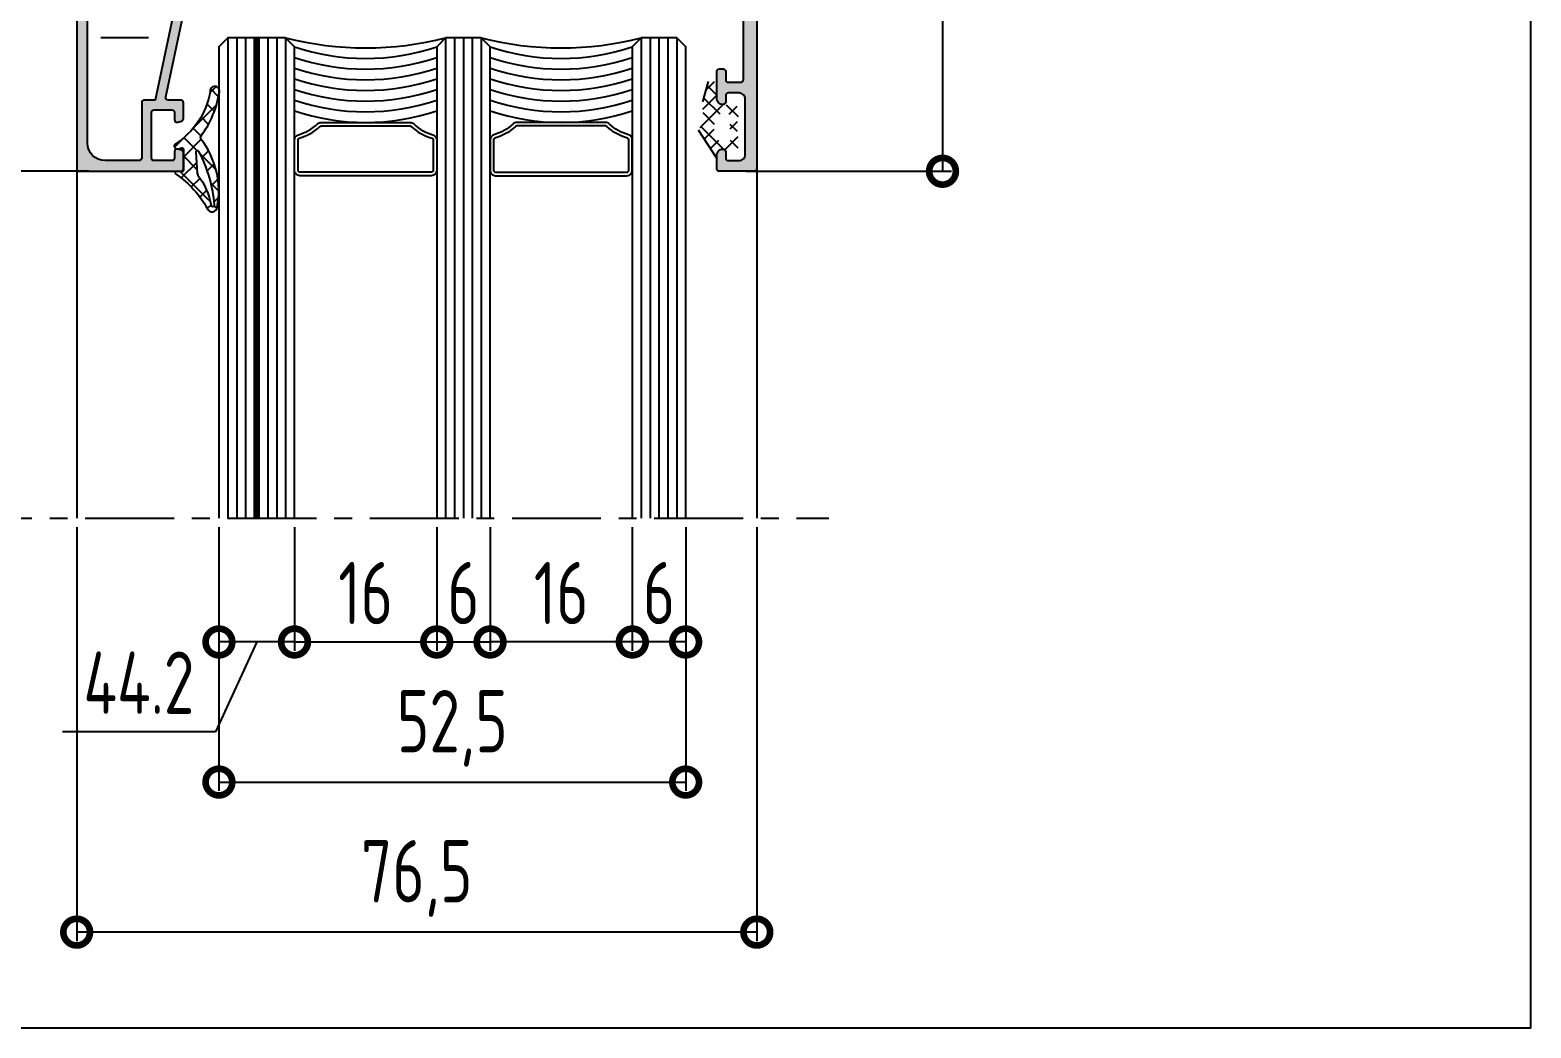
# Model space of a CAD drawing. Extents: x -207922 to -189609, y 24831 to 30124.
# Drawn here: x -207319.8 to -207151, y 29256.7 to 29368.8 of the extents above; entities that cross this region are included whole.
import ezdxf

# ---------------------------------------------------------------- set-up
doc = ezdxf.new("R2010")
doc.units = 0
doc.header["$LTSCALE"] = 8
doc.linetypes.add('CENTER', pattern=[2, 1.25, -0.25, 0.25, -0.25])
doc.linetypes.add('FOLIE', pattern=[1.6, 0.8, -0.8])
doc.layers.get('0').update_dxf_attribs({"linetype": 'CONTINUOUS'})
doc.layers.get('DEFPOINTS').update_dxf_attribs({"linetype": 'CONTINUOUS'})
for name, color, linetype in [('ASSI', 1, 'CENTER'), ('CONST35', 7, 'CONTINUOUS'), ('FILL', 253, 'CONTINUOUS'), ('FINE', 7, 'CONTINUOUS'), ('GOMMA', 3, 'CONTINUOUS'), ('GROSSA', 4, 'CONTINUOUS'), ('MARCHIO', 7, 'CONTINUOUS'), ('QUOTE', 254, 'CONTINUOUS'), ('TRATTEGGI', 140, 'CONTINUOUS'), ('VETRO', 6, 'CONTINUOUS')]:
    doc.layers.add(name, color=color, linetype=linetype)
doc.styles.add('GEN1', font='geniso.shx', dxfattribs={"width": 0.8})
doc.dimstyles.new('LE2', dxfattribs={"dimscale": 2, "dimtxt": 3.5, "dimasz": 3, "dimexe": 0.5, "dimexo": 0.5, "dimgap": 1, "dimtad": 1, "dimdec": 1, "dimrnd": 0.05, "dimzin": 12, "dimtxsty": 'GEN1', "dimblk": 'DOTSMALL', "dimcen": -3, "dimclrd": 1, "dimclre": 1, "dimclrt": 2, "dimadec": 1, "dimazin": 0, "dimtfac": 1, "dimtdec": 1, "dimtmove": 0, "dimatfit": 3, "dimldrblk": 'DOTSMALL', "dimfxl": 1, "dimtvp": 4, "dimtolj": 1, "dimtzin": 12, "dimarcsym": 0})

# ---------------------------------------------------------------- blocks, each defined once
blk = doc.blocks.new('_DotSmall')
at = {"color": 0, "const_width": 0.5}
blk.add_lwpolyline([(-0.0625, 0, 1), (0.0625, 0, 1)], format="xyb", close=True, dxfattribs=at)
blk = doc.blocks.new('*D79')
at = {"color": 1, "lineweight": -2, "ltscale": 0.2, "transparency": 16777216}
for p, q in [((-207298.55, 29312.97), (-207298.55, 29283.3)), ((-207246.05, 29312.97), (-207246.05, 29283.3)), ((-207298.55, 29284.3), (-207246.05, 29284.3))]:
    blk.add_line(p, q, dxfattribs=at)
at = {"layer": 'DEFPOINTS', "color": 0, "ltscale": 0.2, "transparency": 16777216}
for p in [(-207298.55, 29313.97), (-207246.05, 29313.97), (-207246.05, 29284.3)]:
    blk.add_point(p, dxfattribs=at)
at = {"color": 1, "lineweight": -2, "ltscale": 0.2, "transparency": 16777216, "xscale": 6, "yscale": 6, "zscale": 6, "rotation": 180}
blk.add_blockref('_DotSmall', (-207298.55, 29284.3), dxfattribs=at)
at = {"color": 1, "lineweight": -2, "ltscale": 0.2, "transparency": 16777216, "xscale": 6, "yscale": 6, "zscale": 6}
blk.add_blockref('_DotSmall', (-207246.05, 29284.3), dxfattribs=at)
at = {"color": 2, "ltscale": 0.2, "transparency": 16777216, "insert": (-207272.3, 29290.33), "char_height": 7, "attachment_point": 5, "style": 'GEN1'}
blk.add_mtext('\\A1;52,5', dxfattribs=at)
blk = doc.blocks.new('*D80')
at = {"color": 1, "lineweight": -2, "ltscale": 0.2, "transparency": 16777216}
for p, q in [((-207290.05, 29312.97), (-207290.05, 29299.05)), ((-207274.05, 29312.97), (-207274.05, 29299.05)), ((-207290.05, 29300.05), (-207274.05, 29300.05))]:
    blk.add_line(p, q, dxfattribs=at)
at = {"layer": 'DEFPOINTS', "color": 0, "ltscale": 0.2, "transparency": 16777216}
for p in [(-207290.05, 29313.97), (-207274.05, 29313.97), (-207274.05, 29300.05)]:
    blk.add_point(p, dxfattribs=at)
at = {"color": 1, "lineweight": -2, "ltscale": 0.2, "transparency": 16777216, "xscale": 6, "yscale": 6, "zscale": 6, "rotation": 180}
blk.add_blockref('_DotSmall', (-207290.05, 29300.05), dxfattribs=at)
at = {"color": 1, "lineweight": -2, "ltscale": 0.2, "transparency": 16777216, "xscale": 6, "yscale": 6, "zscale": 6}
blk.add_blockref('_DotSmall', (-207274.05, 29300.05), dxfattribs=at)
at = {"color": 2, "ltscale": 0.2, "transparency": 16777216, "insert": (-207282.05, 29305.55), "char_height": 7, "attachment_point": 5, "style": 'GEN1'}
blk.add_mtext('\\A1;16', dxfattribs=at)
blk = doc.blocks.new('*D81')
at = {"color": 1, "lineweight": -2, "ltscale": 0.2, "transparency": 16777216}
for p, q in [((-207274.05, 29312.97), (-207274.05, 29299.05)), ((-207268.05, 29312.97), (-207268.05, 29299.05)), ((-207274.05, 29300.05), (-207268.05, 29300.05))]:
    blk.add_line(p, q, dxfattribs=at)
at = {"layer": 'DEFPOINTS', "color": 0, "ltscale": 0.2, "transparency": 16777216}
for p in [(-207274.05, 29313.97), (-207268.05, 29313.97), (-207268.05, 29300.05)]:
    blk.add_point(p, dxfattribs=at)
at = {"color": 1, "lineweight": -2, "ltscale": 0.2, "transparency": 16777216, "xscale": 6, "yscale": 6, "zscale": 6, "rotation": 180}
blk.add_blockref('_DotSmall', (-207274.05, 29300.05), dxfattribs=at)
at = {"color": 1, "lineweight": -2, "ltscale": 0.2, "transparency": 16777216, "xscale": 6, "yscale": 6, "zscale": 6}
blk.add_blockref('_DotSmall', (-207268.05, 29300.05), dxfattribs=at)
at = {"color": 2, "ltscale": 0.2, "transparency": 16777216, "insert": (-207271.05, 29305.55), "char_height": 7, "attachment_point": 5, "style": 'GEN1'}
blk.add_mtext('\\A1;6', dxfattribs=at)
blk = doc.blocks.new('*D82')
at = {"color": 1, "lineweight": -2, "ltscale": 0.2, "transparency": 16777216}
for p, q in [((-207268.05, 29312.97), (-207268.05, 29299.05)), ((-207252.05, 29312.97), (-207252.05, 29299.05)), ((-207252.05, 29300.05), (-207268.05, 29300.05))]:
    blk.add_line(p, q, dxfattribs=at)
at = {"layer": 'DEFPOINTS', "color": 0, "ltscale": 0.2, "transparency": 16777216}
for p in [(-207268.05, 29313.97), (-207252.05, 29313.97), (-207268.05, 29300.05)]:
    blk.add_point(p, dxfattribs=at)
at = {"color": 1, "lineweight": -2, "ltscale": 0.2, "transparency": 16777216, "xscale": 6, "yscale": 6, "zscale": 6, "rotation": 180}
blk.add_blockref('_DotSmall', (-207268.05, 29300.05), dxfattribs=at)
at = {"color": 1, "lineweight": -2, "ltscale": 0.2, "transparency": 16777216, "xscale": 6, "yscale": 6, "zscale": 6}
blk.add_blockref('_DotSmall', (-207252.05, 29300.05), dxfattribs=at)
at = {"color": 2, "ltscale": 0.2, "transparency": 16777216, "insert": (-207260.05, 29305.55), "char_height": 7, "attachment_point": 5, "style": 'GEN1'}
blk.add_mtext('\\A1;16', dxfattribs=at)
blk = doc.blocks.new('*D83')
at = {"color": 1, "lineweight": -2, "ltscale": 0.2, "transparency": 16777216}
for p, q in [((-207252.05, 29312.97), (-207252.05, 29299.05)), ((-207246.05, 29312.97), (-207246.05, 29299.05)), ((-207246.05, 29300.05), (-207252.05, 29300.05))]:
    blk.add_line(p, q, dxfattribs=at)
at = {"layer": 'DEFPOINTS', "color": 0, "ltscale": 0.2, "transparency": 16777216}
for p in [(-207252.05, 29313.97), (-207246.05, 29313.97), (-207252.05, 29300.05)]:
    blk.add_point(p, dxfattribs=at)
at = {"color": 1, "lineweight": -2, "ltscale": 0.2, "transparency": 16777216, "xscale": 6, "yscale": 6, "zscale": 6, "rotation": 180}
blk.add_blockref('_DotSmall', (-207252.05, 29300.05), dxfattribs=at)
at = {"color": 1, "lineweight": -2, "ltscale": 0.2, "transparency": 16777216, "xscale": 6, "yscale": 6, "zscale": 6}
blk.add_blockref('_DotSmall', (-207246.05, 29300.05), dxfattribs=at)
at = {"color": 2, "ltscale": 0.2, "transparency": 16777216, "insert": (-207249.05, 29305.55), "char_height": 7, "attachment_point": 5, "style": 'GEN1'}
blk.add_mtext('\\A1;6', dxfattribs=at)
blk = doc.blocks.new('*D84')
at = {"color": 1, "lineweight": -2, "ltscale": 0.2, "transparency": 16777216}
for p, q in [((-207290.05, 29312.97), (-207290.05, 29299.05)), ((-207294.3, 29300.05), (-207298.94, 29289.96)), ((-207290.05, 29300.05), (-207298.55, 29300.05)), ((-207298.94, 29289.96), (-207316.16, 29289.96))]:
    blk.add_line(p, q, dxfattribs=at)
at = {"layer": 'DEFPOINTS', "color": 0, "ltscale": 0.2, "transparency": 16777216}
for p in [(-207290.05, 29313.97), (-207298.55, 29300.05), (-207298.55, 29300.05)]:
    blk.add_point(p, dxfattribs=at)
at = {"color": 1, "lineweight": -2, "ltscale": 0.2, "transparency": 16777216, "xscale": 6, "yscale": 6, "zscale": 6, "rotation": 180}
blk.add_blockref('_DotSmall', (-207298.55, 29300.05), dxfattribs=at)
at = {"color": 1, "lineweight": -2, "ltscale": 0.2, "transparency": 16777216, "xscale": 6, "yscale": 6, "zscale": 6}
blk.add_blockref('_DotSmall', (-207290.05, 29300.05), dxfattribs=at)
at = {"color": 2, "ltscale": 0.2, "transparency": 16777216, "insert": (-207307.55, 29295.47), "char_height": 7, "attachment_point": 5, "style": 'GEN1'}
blk.add_mtext('\\A1;44.2', dxfattribs=at)
blk = doc.blocks.new('*D85')
at = {"color": 1, "lineweight": -2, "ltscale": 0.2, "transparency": 16777216}
for p, q in [((-207314.55, 29312.97), (-207314.55, 29266.43)), ((-207238.05, 29312.97), (-207238.05, 29266.43)), ((-207238.05, 29267.43), (-207314.55, 29267.43))]:
    blk.add_line(p, q, dxfattribs=at)
at = {"layer": 'DEFPOINTS', "color": 0, "ltscale": 0.2, "transparency": 16777216}
for p in [(-207314.55, 29313.97), (-207238.05, 29313.97), (-207314.55, 29267.43)]:
    blk.add_point(p, dxfattribs=at)
at = {"color": 1, "lineweight": -2, "ltscale": 0.2, "transparency": 16777216, "xscale": 6, "yscale": 6, "zscale": 6, "rotation": 180}
blk.add_blockref('_DotSmall', (-207314.55, 29267.43), dxfattribs=at)
at = {"color": 1, "lineweight": -2, "ltscale": 0.2, "transparency": 16777216, "xscale": 6, "yscale": 6, "zscale": 6}
blk.add_blockref('_DotSmall', (-207238.05, 29267.43), dxfattribs=at)
at = {"color": 2, "ltscale": 0.2, "transparency": 16777216, "insert": (-207276.3, 29273.46), "char_height": 7, "attachment_point": 5, "style": 'GEN1'}
blk.add_mtext('\\A1;76,5', dxfattribs=at)
blk = doc.blocks.new('*D77')
at = {"color": 1, "lineweight": -2, "ltscale": 0.2, "transparency": 16777216}
for p, q in [((-207237.55, 29448.97), (-207216.16, 29448.97)), ((-207217.16, 29448.97), (-207217.16, 29352.97)), ((-207239.3, 29352.97), (-207216.16, 29352.97))]:
    blk.add_line(p, q, dxfattribs=at)
at = {"layer": 'DEFPOINTS', "color": 0, "ltscale": 0.2, "transparency": 16777216}
for p in [(-207238.55, 29448.97), (-207240.3, 29352.97), (-207217.16, 29352.97)]:
    blk.add_point(p, dxfattribs=at)
at = {"color": 1, "lineweight": -2, "ltscale": 0.2, "transparency": 16777216, "xscale": 6, "yscale": 6, "zscale": 6}
for p, rotation in [((-207217.16, 29448.97), 90), ((-207217.16, 29352.97), 270)]:
    blk.add_blockref('_DotSmall', p, dxfattribs=dict(at, rotation=rotation))
at = {"color": 2, "ltscale": 0.2, "transparency": 16777216, "insert": (-207222.66, 29400.97), "char_height": 7, "attachment_point": 5, "rotation": 90, "style": 'GEN1'}
blk.add_mtext('\\A1;96', dxfattribs=at)
blk = doc.blocks.new('*D113')
at = {"color": 1, "lineweight": -2, "ltscale": 0.2, "transparency": 16777216}
for p, q in [((-207313.2, 29423.97), (-207372.38, 29423.97)), ((-207371.38, 29423.97), (-207371.38, 29352.97)), ((-207313.2, 29352.97), (-207372.38, 29352.97))]:
    blk.add_line(p, q, dxfattribs=at)
at = {"layer": 'DEFPOINTS', "color": 0, "ltscale": 0.2, "transparency": 16777216}
for p in [(-207312.2, 29423.97), (-207371.38, 29352.97), (-207312.2, 29352.97)]:
    blk.add_point(p, dxfattribs=at)
at = {"color": 1, "lineweight": -2, "ltscale": 0.2, "transparency": 16777216, "xscale": 6, "yscale": 6, "zscale": 6}
for p, rotation in [((-207371.38, 29423.97), 90), ((-207371.38, 29352.97), 270)]:
    blk.add_blockref('_DotSmall', p, dxfattribs=dict(at, rotation=rotation))
at = {"color": 2, "ltscale": 0.2, "transparency": 16777216, "insert": (-207376.88, 29388.47), "char_height": 7, "attachment_point": 5, "rotation": 90, "style": 'GEN1'}
blk.add_mtext('\\A1;71', dxfattribs=at)

msp = doc.modelspace()

# ---------------------------------------------------------------- hatches: boundary and pattern name
at = {"layer": 'FILL'}
h = msp.add_hatch(color=253, dxfattribs=at)
edge = h.paths.add_edge_path()
edge.add_line((-207288.85, 29374.97), (-207293.25, 29374.97))
edge.add_arc((-207293.25, 29375.77), 0.8, 540, 630, ccw=False)
edge.add_line((-207294.05, 29375.77), (-207294.05, 29376.17))
edge.add_arc((-207293.75, 29376.17), 0.3, 450, 540, ccw=False)
edge.add_line((-207293.75, 29376.47), (-207290.65, 29376.47))
edge.add_arc((-207290.65, 29376.77), 0.3, 630, 720)
edge.add_line((-207290.35, 29376.77), (-207290.35, 29379.67))
edge.add_arc((-207290.65, 29379.67), 0.3, 360, 450)
edge.add_line((-207290.65, 29379.97), (-207293.75, 29379.97))
edge.add_arc((-207293.75, 29380.27), 0.3, 180, 270, ccw=False)
edge.add_line((-207294.05, 29380.27), (-207294.05, 29381.27))
edge.add_arc((-207294.35, 29381.27), 0.3, 360, 450)
edge.add_line((-207294.35, 29381.57), (-207312.25, 29381.57))
edge.add_arc((-207312.25, 29381.07), 0.5, 450, 540)
edge.add_line((-207312.75, 29381.07), (-207312.75, 29376.77))
edge.add_arc((-207312.45, 29376.77), 0.3, 540, 630)
edge.add_line((-207312.45, 29376.47), (-207310.85, 29376.47))
edge.add_arc((-207310.85, 29376.17), 0.3, 360, 450, ccw=False)
edge.add_line((-207310.55, 29376.17), (-207310.55, 29375.77))
edge.add_arc((-207311.35, 29375.77), 0.8, 270, 360, ccw=False)
edge.add_line((-207311.35, 29374.97), (-207314.25, 29374.97))
edge.add_arc((-207314.25, 29375.27), 0.3, 540, 630, ccw=False)
edge.add_line((-207314.55, 29375.27), (-207314.55, 29423.47))
edge.add_arc((-207314.05, 29423.47), 0.5, 450, 540, ccw=False)
edge.add_line((-207314.05, 29423.97), (-207306.1, 29423.97))
edge.add_arc((-207306.1, 29424.27), 0.3, 270, 360)
edge.add_line((-207305.8, 29424.27), (-207305.8, 29434.67))
edge.add_arc((-207305.5, 29434.67), 0.3, 450, 540, ccw=False)
edge.add_line((-207305.5, 29434.97), (-207304.5, 29434.97))
edge.add_arc((-207304.5, 29434.67), 0.3, 360, 450, ccw=False)
edge.add_line((-207304.2, 29434.67), (-207304.2, 29430.77))
edge.add_arc((-207303.9, 29430.77), 0.3, 540, 630)
edge.add_line((-207303.9, 29430.47), (-207283.76, 29430.47))
edge.add_arc((-207283.76, 29430.17), 0.3, 433, 450, ccw=False)
edge.add_line((-207283.67, 29430.46), (-207282.63, 29430.14))
edge.add_arc((-207282.54, 29430.43), 0.3, 613, 690.7691)
edge.add_arc((-207282.1, 29430.18), 0.2, 450, 510.7691, ccw=False)
edge.add_line((-207282.1, 29430.38), (-207280.55, 29430.38))
edge.add_arc((-207280.55, 29430.08), 0.3, 343, 450, ccw=False)
edge.add_line((-207280.27, 29429.99), (-207280.85, 29428.08))
edge.add_arc((-207281.62, 29428.31), 0.8, 298, 343, ccw=False)
edge.add_line((-207281.24, 29427.61), (-207281.52, 29427.46))
edge.add_arc((-207281.62, 29427.64), 0.2, 178, 298, ccw=False)
edge.add_line((-207281.82, 29427.64), (-207281.81, 29427.93))
edge.add_line((-207281.81, 29427.93), (-207283.68, 29429.1))
edge.add_line((-207283.68, 29429.1), (-207283.97, 29429.19))
edge.add_arc((-207283.95, 29428.89), 0.3, 452.4712, 610.5288)
edge.add_line((-207284.05, 29428.61), (-207284.05, 29424.67))
edge.add_line((-207284.05, 29424.67), (-207284.05, 29424.57))
edge.add_arc((-207283.75, 29424.57), 0.3, 540, 630)
edge.add_line((-207283.75, 29424.27), (-207283.45, 29424.27))
edge.add_line((-207283.45, 29424.27), (-207281.85, 29425.2))
edge.add_arc((-207281.75, 29425.02), 0.2, 400, 480, ccw=False)
edge.add_line((-207281.6, 29425.15), (-207280.11, 29423.38))
edge.add_arc((-207279.88, 29423.57), 0.3, 580, 630)
edge.add_line((-207279.88, 29423.27), (-207277.35, 29423.27))
edge.add_arc((-207277.35, 29422.97), 0.3, 360, 450, ccw=False)
edge.add_line((-207277.05, 29422.97), (-207277.05, 29421.57))
edge.add_arc((-207277.35, 29421.57), 0.3, 270, 360, ccw=False)
edge.add_line((-207277.35, 29421.27), (-207279.25, 29421.27))
edge.add_arc((-207279.25, 29420.97), 0.3, 450, 540)
edge.add_line((-207279.55, 29420.97), (-207279.55, 29383.1))
edge.add_arc((-207280.55, 29383.1), 1, 320, 360, ccw=False)
edge.add_line((-207279.79, 29382.45), (-207281.6, 29380.29))
edge.add_arc((-207281.75, 29380.42), 0.2, 240, 320, ccw=False)
edge.add_line((-207281.85, 29380.25), (-207283.45, 29381.17))
edge.add_line((-207283.45, 29381.17), (-207283.75, 29381.17))
edge.add_arc((-207283.75, 29380.87), 0.3, 450, 540)
edge.add_line((-207284.05, 29380.87), (-207284.05, 29376.84))
edge.add_arc((-207283.95, 29376.55), 0.3, 469.4712, 627.5288)
edge.add_line((-207283.97, 29376.25), (-207283.68, 29376.34))
edge.add_line((-207283.68, 29376.34), (-207281.81, 29377.51))
edge.add_line((-207281.81, 29377.51), (-207281.82, 29377.8))
edge.add_arc((-207281.62, 29377.81), 0.2, 422, 542, ccw=False)
edge.add_line((-207281.52, 29377.98), (-207281.24, 29377.83))
edge.add_arc((-207281.62, 29377.13), 0.8, 377, 422, ccw=False)
edge.add_line((-207280.85, 29377.36), (-207280.27, 29375.45))
edge.add_arc((-207280.55, 29375.36), 0.3, 270, 377, ccw=False)
edge.add_line((-207280.55, 29375.06), (-207282.1, 29375.06))
edge.add_arc((-207282.1, 29375.26), 0.2, 209.2309, 270, ccw=False)
edge.add_arc((-207282.54, 29375.02), 0.3, 389.2309, 467)
edge.add_line((-207282.63, 29375.3), (-207283.67, 29374.98))
edge.add_arc((-207283.76, 29375.27), 0.3, 270, 287, ccw=False)
edge.add_line((-207283.76, 29374.97), (-207285.56, 29374.97))
edge.add_arc((-207285.56, 29375.27), 0.3, 540, 630, ccw=False)
edge.add_line((-207285.86, 29375.27), (-207285.86, 29376.17))
edge.add_arc((-207286.16, 29376.17), 0.3, 360, 450)
edge.add_line((-207286.16, 29376.47), (-207288.25, 29376.47))
edge.add_arc((-207288.25, 29376.17), 0.3, 450, 540)
edge.add_line((-207288.55, 29376.17), (-207288.55, 29375.27))
edge.add_arc((-207288.85, 29375.27), 0.3, 270, 360, ccw=False)
edge = h.paths.add_edge_path(flags=16)
edge.add_line((-207292.25, 29383.37), (-207291.82, 29381.77))
edge.add_line((-207291.82, 29381.77), (-207289.05, 29381.77))
edge.add_arc((-207289.05, 29381.27), 0.5, 360, 450, ccw=False)
edge.add_line((-207288.55, 29381.27), (-207288.55, 29378.97))
edge.add_arc((-207288.25, 29378.97), 0.3, 540, 630)
edge.add_line((-207288.25, 29378.67), (-207286.16, 29378.67))
edge.add_arc((-207286.16, 29378.97), 0.3, 630, 720)
edge.add_line((-207285.86, 29378.97), (-207285.86, 29382.67))
edge.add_arc((-207285.16, 29382.67), 0.7, 450, 540, ccw=False)
edge.add_line((-207285.16, 29383.37), (-207281.65, 29383.37))
edge.add_arc((-207281.65, 29383.67), 0.3, 630, 720)
edge.add_line((-207281.35, 29383.67), (-207281.35, 29413.87))
edge.add_arc((-207281.65, 29413.87), 0.3, 360, 450)
edge.add_line((-207281.65, 29414.17), (-207283.55, 29414.17))
edge.add_arc((-207283.55, 29414.47), 0.3, 180, 270, ccw=False)
edge.add_line((-207283.85, 29414.47), (-207283.85, 29415.14))
edge.add_arc((-207283.55, 29415.14), 0.3, 465, 540, ccw=False)
edge.add_line((-207283.63, 29415.43), (-207281.57, 29415.98))
edge.add_arc((-207281.65, 29416.27), 0.3, 285, 360)
edge.add_line((-207281.35, 29416.27), (-207281.35, 29421.77))
edge.add_arc((-207281.65, 29421.77), 0.3, 360, 450)
edge.add_line((-207281.65, 29422.07), (-207285.16, 29422.07))
edge.add_arc((-207285.16, 29422.77), 0.7, 540, 630, ccw=False)
edge.add_line((-207285.86, 29422.77), (-207285.86, 29428.37))
edge.add_arc((-207286.16, 29428.37), 0.3, 360, 450)
edge.add_line((-207286.16, 29428.67), (-207303.7, 29428.67))
edge.add_arc((-207303.7, 29428.37), 0.3, 450, 540)
edge.add_line((-207304, 29428.37), (-207304, 29422.47))
edge.add_arc((-207304.3, 29422.47), 0.3, 270, 360, ccw=False)
edge.add_line((-207304.3, 29422.17), (-207312.45, 29422.17))
edge.add_arc((-207312.45, 29421.87), 0.3, 450, 540)
edge.add_line((-207312.75, 29421.87), (-207312.75, 29416.27))
edge.add_arc((-207312.45, 29416.27), 0.3, 540, 615)
edge.add_line((-207312.53, 29415.98), (-207310.47, 29415.43))
edge.add_arc((-207310.55, 29415.14), 0.3, 360, 435, ccw=False)
edge.add_line((-207310.25, 29415.14), (-207310.25, 29414.47))
edge.add_arc((-207310.55, 29414.47), 0.3, 270, 360, ccw=False)
edge.add_line((-207310.55, 29414.17), (-207312.45, 29414.17))
edge.add_arc((-207312.45, 29413.87), 0.3, 450, 540)
edge.add_line((-207312.75, 29413.87), (-207312.75, 29383.67))
edge.add_arc((-207312.45, 29383.67), 0.3, 540, 630)
edge.add_line((-207312.45, 29383.37), (-207292.25, 29383.37))
edge = h.paths.add_edge_path()
edge.add_line((-207252.58, 29427.46), (-207252.86, 29427.61))
edge.add_arc((-207252.49, 29428.31), 0.8, 557, 602, ccw=False)
edge.add_line((-207253.25, 29428.08), (-207253.84, 29429.99))
edge.add_arc((-207253.55, 29430.08), 0.3, 450, 557, ccw=False)
edge.add_line((-207253.55, 29430.38), (-207252, 29430.38))
edge.add_arc((-207252, 29430.18), 0.2, 389.2309, 450, ccw=False)
edge.add_arc((-207251.56, 29430.43), 0.3, 569.2309, 647)
edge.add_line((-207251.48, 29430.14), (-207250.43, 29430.46))
edge.add_arc((-207250.34, 29430.17), 0.3, 450, 467, ccw=False)
edge.add_line((-207250.34, 29430.47), (-207240.85, 29430.47))
edge.add_arc((-207240.85, 29431.47), 1, 630, 720)
edge.add_line((-207239.85, 29431.47), (-207239.85, 29438.67))
edge.add_arc((-207240.15, 29438.67), 0.3, 360, 450)
edge.add_line((-207240.15, 29438.97), (-207242.25, 29438.97))
edge.add_arc((-207242.25, 29439.27), 0.3, 540, 630, ccw=False)
edge.add_line((-207242.55, 29439.27), (-207242.55, 29440.77))
edge.add_arc((-207241.85, 29440.77), 0.7, 450, 540, ccw=False)
edge.add_arc((-207241.85, 29441.17), 0.3, 360, 450, ccw=False)
edge.add_line((-207241.55, 29441.17), (-207241.55, 29440.47))
edge.add_arc((-207241.25, 29440.47), 0.3, 540, 630)
edge.add_line((-207241.25, 29440.17), (-207240.05, 29440.17))
edge.add_arc((-207240.05, 29440.87), 0.7, 630, 720)
edge.add_line((-207239.35, 29440.87), (-207239.35, 29447.07))
edge.add_arc((-207240.05, 29447.07), 0.7, 360, 450)
edge.add_line((-207240.05, 29447.77), (-207241.25, 29447.77))
edge.add_arc((-207241.25, 29447.47), 0.3, 450, 540)
edge.add_line((-207241.55, 29447.47), (-207241.55, 29446.77))
edge.add_arc((-207241.85, 29446.77), 0.3, 270, 360, ccw=False)
edge.add_arc((-207241.85, 29447.17), 0.7, 540, 630, ccw=False)
edge.add_line((-207242.55, 29447.17), (-207242.55, 29448.67))
edge.add_arc((-207242.25, 29448.67), 0.3, 450, 540, ccw=False)
edge.add_line((-207242.25, 29448.97), (-207238.55, 29448.97))
edge.add_arc((-207238.55, 29448.47), 0.5, 360, 450, ccw=False)
edge.add_line((-207238.05, 29448.47), (-207238.05, 29353.27))
edge.add_arc((-207238.35, 29353.27), 0.3, 270, 360, ccw=False)
edge.add_line((-207238.35, 29352.97), (-207242.25, 29352.97))
edge.add_arc((-207242.25, 29353.27), 0.3, 540, 630, ccw=False)
edge.add_line((-207242.55, 29353.27), (-207242.55, 29354.77))
edge.add_arc((-207241.85, 29354.77), 0.7, 450, 540, ccw=False)
edge.add_arc((-207241.85, 29355.17), 0.3, 360, 450, ccw=False)
edge.add_line((-207241.55, 29355.17), (-207241.55, 29354.47))
edge.add_arc((-207241.25, 29354.47), 0.3, 540, 630)
edge.add_line((-207241.25, 29354.17), (-207240.05, 29354.17))
edge.add_arc((-207240.05, 29354.87), 0.7, 630, 720)
edge.add_line((-207239.35, 29354.87), (-207239.35, 29361.07))
edge.add_arc((-207240.05, 29361.07), 0.7, 360, 450)
edge.add_line((-207240.05, 29361.77), (-207241.25, 29361.77))
edge.add_arc((-207241.25, 29361.47), 0.3, 450, 540)
edge.add_line((-207241.55, 29361.47), (-207241.55, 29360.77))
edge.add_arc((-207241.85, 29360.77), 0.3, 270, 360, ccw=False)
edge.add_arc((-207241.85, 29361.17), 0.7, 540, 630, ccw=False)
edge.add_line((-207242.55, 29361.17), (-207242.55, 29364.17))
edge.add_arc((-207242.25, 29364.17), 0.3, 450, 540, ccw=False)
edge.add_line((-207242.25, 29364.47), (-207241.85, 29364.47))
edge.add_arc((-207241.85, 29364.17), 0.3, 360, 450, ccw=False)
edge.add_line((-207241.55, 29364.17), (-207241.55, 29363.27))
edge.add_arc((-207241.25, 29363.27), 0.3, 540, 630)
edge.add_line((-207241.25, 29362.97), (-207239.85, 29362.97))
edge.add_arc((-207239.85, 29363.27), 0.3, 270, 360)
edge.add_line((-207239.55, 29363.27), (-207239.55, 29376.97))
edge.add_arc((-207240.55, 29376.97), 1, 360, 450)
edge.add_line((-207240.55, 29377.97), (-207247.75, 29377.97))
edge.add_arc((-207247.75, 29377.67), 0.3, 450, 540)
edge.add_line((-207248.05, 29377.67), (-207248.05, 29375.27))
edge.add_arc((-207248.35, 29375.27), 0.3, 270, 360, ccw=False)
edge.add_line((-207248.35, 29374.97), (-207250.34, 29374.97))
edge.add_arc((-207250.34, 29375.27), 0.3, 253, 270, ccw=False)
edge.add_line((-207250.43, 29374.98), (-207251.48, 29375.3))
edge.add_arc((-207251.56, 29375.02), 0.3, 433, 510.7691)
edge.add_arc((-207252, 29375.26), 0.2, 270, 330.7691, ccw=False)
edge.add_line((-207252, 29375.06), (-207253.55, 29375.06))
edge.add_arc((-207253.55, 29375.36), 0.3, 163, 270, ccw=False)
edge.add_line((-207253.84, 29375.45), (-207253.25, 29377.36))
edge.add_arc((-207252.49, 29377.13), 0.8, 478, 523, ccw=False)
edge.add_line((-207252.86, 29377.83), (-207252.58, 29377.98))
edge.add_arc((-207252.49, 29377.81), 0.2, 358, 478, ccw=False)
edge.add_line((-207252.29, 29377.8), (-207252.3, 29377.51))
edge.add_line((-207252.3, 29377.51), (-207250.43, 29376.34))
edge.add_line((-207250.43, 29376.34), (-207250.14, 29376.25))
edge.add_arc((-207250.15, 29376.55), 0.3, 272.4712, 430.5288)
edge.add_line((-207250.05, 29376.84), (-207250.05, 29380.87))
edge.add_arc((-207250.35, 29380.87), 0.3, 360, 450)
edge.add_line((-207250.35, 29381.17), (-207250.57, 29381.17))
edge.add_arc((-207250.57, 29380.87), 0.3, 450, 480)
edge.add_line((-207250.72, 29381.13), (-207252.25, 29380.25))
edge.add_arc((-207252.35, 29380.42), 0.2, 180, 300, ccw=False)
edge.add_line((-207252.55, 29380.42), (-207252.55, 29381.58))
edge.add_arc((-207251.55, 29381.58), 1, 480, 540, ccw=False)
edge.add_line((-207252.05, 29382.44), (-207250.55, 29383.31))
edge.add_arc((-207251.05, 29384.17), 1, 300, 360)
edge.add_line((-207250.05, 29384.17), (-207250.05, 29420.97))
edge.add_arc((-207250.35, 29420.97), 0.3, 360, 450)
edge.add_line((-207250.35, 29421.27), (-207252.25, 29421.27))
edge.add_arc((-207252.25, 29421.57), 0.3, 540, 630, ccw=False)
edge.add_line((-207252.55, 29421.57), (-207252.55, 29425.02))
edge.add_arc((-207252.35, 29425.02), 0.2, 420, 540, ccw=False)
edge.add_line((-207252.25, 29425.2), (-207250.72, 29424.31))
edge.add_arc((-207250.57, 29424.57), 0.3, 600, 630)
edge.add_line((-207250.57, 29424.27), (-207250.35, 29424.27))
edge.add_arc((-207250.35, 29424.57), 0.3, 270, 360)
edge.add_line((-207250.05, 29424.57), (-207250.05, 29428.61))
edge.add_arc((-207250.15, 29428.89), 0.3, 289.4712, 447.5288)
edge.add_line((-207250.14, 29429.19), (-207250.43, 29429.1))
edge.add_line((-207250.43, 29429.1), (-207252.3, 29427.93))
edge.add_line((-207252.3, 29427.93), (-207252.29, 29427.64))
edge.add_arc((-207252.49, 29427.64), 0.2, 242, 362, ccw=False)
edge = h.paths.add_edge_path(flags=16)
edge.add_line((-207241.05, 29423.77), (-207240.15, 29423.77))
edge.add_arc((-207240.15, 29424.07), 0.3, 630, 720)
edge.add_line((-207239.85, 29424.07), (-207239.85, 29428.37))
edge.add_arc((-207240.15, 29428.37), 0.3, 360, 450)
edge.add_line((-207240.15, 29428.67), (-207248.15, 29428.67))
edge.add_arc((-207248.15, 29428.37), 0.3, 450, 540)
edge.add_line((-207248.45, 29428.37), (-207248.45, 29424.07))
edge.add_arc((-207248.15, 29424.07), 0.3, 540, 630)
edge.add_line((-207248.15, 29423.77), (-207247.25, 29423.77))
edge.add_arc((-207247.25, 29423.47), 0.3, 360, 450, ccw=False)
edge.add_line((-207246.95, 29423.47), (-207246.95, 29422.57))
edge.add_arc((-207247.25, 29422.57), 0.3, 270, 360, ccw=False)
edge.add_line((-207247.25, 29422.27), (-207248.15, 29422.27))
edge.add_arc((-207248.15, 29421.97), 0.3, 450, 540)
edge.add_line((-207248.45, 29421.97), (-207248.45, 29379.97))
edge.add_arc((-207248.15, 29379.97), 0.3, 540, 630)
edge.add_line((-207248.15, 29379.67), (-207240.15, 29379.67))
edge.add_arc((-207240.15, 29379.97), 0.3, 630, 720)
edge.add_line((-207239.85, 29379.97), (-207239.85, 29421.97))
edge.add_arc((-207240.15, 29421.97), 0.3, 360, 450)
edge.add_line((-207240.15, 29422.27), (-207241.05, 29422.27))
edge.add_arc((-207241.05, 29422.57), 0.3, 540, 630, ccw=False)
edge.add_line((-207241.35, 29422.57), (-207241.35, 29423.47))
edge.add_arc((-207241.05, 29423.47), 0.3, 450, 540, ccw=False)
h = msp.add_hatch(color=253, dxfattribs=at)
edge = h.paths.add_edge_path()
edge.add_line((-207295.85, 29377.37), (-207295.85, 29376.37))
edge.add_arc((-207296.15, 29376.37), 0.3, -90, 0, ccw=False)
edge.add_line((-207296.15, 29376.07), (-207300.01, 29376.07))
edge.add_arc((-207300.01, 29372.97), 3.1, 90, 168)
edge.add_line((-207303.05, 29373.61), (-207305.73, 29360.97))
edge.add_line((-207305.73, 29360.97), (-207306.93, 29360.97))
edge.add_arc((-207306.93, 29360.67), 0.3, 90, 180)
edge.add_line((-207307.23, 29360.67), (-207307.23, 29354.47))
edge.add_arc((-207307.53, 29354.47), 0.3, 269.9992, 360, ccw=False)
edge.add_line((-207307.53, 29354.17), (-207311.35, 29354.17))
edge.add_arc((-207311.35, 29356.17), 2, 180, 269.9987, ccw=False)
edge.add_line((-207313.35, 29356.17), (-207313.35, 29370.97))
edge.add_arc((-207313.05, 29370.97), 0.3, 89.9954, 180, ccw=False)
edge.add_line((-207313.05, 29371.27), (-207310.63, 29371.27))
edge.add_arc((-207310.63, 29373.27), 2, 269.9955, 360.392)
edge.add_line((-207308.63, 29373.28), (-207308.63, 29374.97))
edge.add_line((-207308.63, 29374.97), (-207309.2, 29377.1))
edge.add_arc((-207309.68, 29376.97), 0.5, 15, 90.0166)
edge.add_line((-207309.68, 29377.47), (-207310.75, 29377.47))
edge.add_arc((-207310.75, 29377.17), 0.3, 90.0166, 210)
edge.add_line((-207311.01, 29377.02), (-207309.83, 29374.97))
edge.add_line((-207309.83, 29374.97), (-207309.83, 29373.27))
edge.add_arc((-207310.63, 29373.27), 0.8, -90.0044, 0, ccw=False)
edge.add_line((-207310.63, 29372.47), (-207312.65, 29372.47))
edge.add_arc((-207312.65, 29372.77), 0.3, 195, 269.9954, ccw=False)
edge.add_line((-207312.94, 29372.69), (-207313.41, 29374.45))
edge.add_arc((-207314.05, 29374.32), 0.648, 11.6948, 90.3542)
edge.add_line((-207314.05, 29374.97), (-207314.55, 29374.97))
edge.add_line((-207314.55, 29374.97), (-207314.55, 29353.27))
edge.add_arc((-207314.25, 29353.27), 0.3, 180, 269.9993)
edge.add_line((-207314.25, 29352.97), (-207302.85, 29352.97))
edge.add_arc((-207302.85, 29353.27), 0.3, 269.9995, 360)
edge.add_line((-207302.55, 29353.27), (-207302.55, 29355.07))
edge.add_arc((-207302.85, 29355.07), 0.3, 0, 75)
edge.add_line((-207302.77, 29355.35), (-207303.17, 29355.46))
edge.add_arc((-207303.25, 29355.17), 0.3, 75, 180)
edge.add_line((-207303.55, 29355.17), (-207303.55, 29354.47))
edge.add_arc((-207303.85, 29354.47), 0.3, 270, 360, ccw=False)
edge.add_line((-207303.85, 29354.17), (-207305.83, 29354.17))
edge.add_arc((-207305.83, 29354.47), 0.3, 180, 270, ccw=False)
edge.add_line((-207306.13, 29354.47), (-207306.13, 29359.57))
edge.add_arc((-207305.83, 29359.57), 0.3, 90, 180, ccw=False)
edge.add_line((-207305.83, 29359.87), (-207303.85, 29359.87))
edge.add_arc((-207303.85, 29359.57), 0.3, 0, 90, ccw=False)
edge.add_line((-207303.55, 29359.57), (-207303.55, 29358.77))
edge.add_arc((-207303.25, 29358.77), 0.3, 180, 285)
edge.add_line((-207303.17, 29358.48), (-207302.77, 29358.59))
edge.add_arc((-207302.85, 29358.88), 0.3, 285, 360)
edge.add_line((-207302.55, 29358.88), (-207302.55, 29360.67))
edge.add_arc((-207302.85, 29360.67), 0.3, 0, 90)
edge.add_line((-207302.85, 29360.97), (-207304.24, 29360.97))
edge.add_arc((-207304.24, 29361.27), 0.3, 168, 270, ccw=False)
edge.add_line((-207304.53, 29361.33), (-207301.97, 29373.38))
edge.add_arc((-207300.01, 29372.97), 2, 90, 168, ccw=False)
edge.add_line((-207300.01, 29374.97), (-207294.95, 29374.97))
edge.add_arc((-207294.95, 29375.27), 0.3, 270, 360)
edge.add_line((-207294.65, 29375.27), (-207294.65, 29377.37))
edge.add_arc((-207293.75, 29377.37), 0.9, 60, 180, ccw=False)
edge.add_line((-207293.3, 29378.15), (-207292.09, 29377.45))
edge.add_arc((-207292.24, 29377.19), 0.3, 9.5212, 60, ccw=False)
edge.add_arc((-207291.15, 29377.37), 0.8, 189.5212, 420)
edge.add_line((-207290.75, 29378.06), (-207292.7, 29379.19))
edge.add_arc((-207293.75, 29377.37), 2.1, 60, 180)
h = msp.add_hatch(dxfattribs=at)
h.set_pattern_fill('ANSI37', color=137, scale=10, angle=90, style=0)
h.set_pattern_definition([(315, (-206886.3558, 29556.8583), (0.8838835, 0.8838835), []), (45, (-206886.3558, 29556.8583), (-0.8838835, 0.8838835), [])])
h.paths.add_polyline_path([(-207239.97, 29356.25, -0.08472), (-207239.95, 29356.15), (-207239.95, 29355.96, -0.221695), (-207240.06, 29355.73), (-207240.86, 29355.05, -0.548619), (-207241.18, 29355.15), (-207241.25, 29355.41), (-207242.45, 29355.41, 0.493042), (-207242.65, 29355.15), (-207242.55, 29354.81), (-207242.55, 29354.41), (-207244.65, 29357.64, 0.212668), (-207244.15, 29358.75), (-207244.11, 29360.76), (-207243.47, 29363.06, -0.592058), (-207242.55, 29362.56), (-207242.55, 29361.11), (-207242.55, 29361.01), (-207242.65, 29360.66, 0.493042), (-207242.45, 29360.41), (-207241.25, 29360.41), (-207241.18, 29360.66, -0.548619), (-207240.86, 29360.76), (-207240.06, 29360.09, -0.221695), (-207239.95, 29359.86), (-207239.95, 29359.66, -0.08472), (-207239.97, 29359.56, 0.170664)])
h.paths.add_polyline_path([(-207242.76, 29357.03, 0.351851), (-207241.98, 29356.41), (-207241.23, 29356.41, 0.473474), (-207240.94, 29356.77, -0.099331), (-207240.94, 29359.05, 0.473474), (-207241.23, 29359.41), (-207241.97, 29359.41, 0.35015), (-207242.75, 29358.78, 0.110716)], flags=16)
h = msp.add_hatch(dxfattribs=at)
h.set_pattern_fill('ANSI37', color=137, scale=12, angle=180, style=0)
h.set_pattern_definition([(225, (-206684.123, 29748.1368), (1.0606602, -1.0606602), []), (315, (-206684.123, 29748.1368), (1.0606602, 1.0606602), [])])
edge = h.paths.add_edge_path()
edge.add_line((-207302.55, 29355.44), (-207302.55, 29353.07))
edge.add_arc((-207302.7, 29353.07), 0.15, 268.2732, 360, ccw=False)
edge.add_arc((-207302.58, 29357.15), 4.23, 620.8163, 628.2732, ccw=False)
edge.add_arc((-207303.28, 29352.79), 0.19, 440.8163, 611.5936)
edge.add_arc((-207309.33, 29343.66), 10.77, 388.3089, 416.2224, ccw=False)
edge.add_arc((-207299.32, 29348.99), 0.574, 563.033, 713.3819)
edge.add_arc((-207308.04, 29350.76), 9.47, 348.7952, 397.8652)
edge.add_arc((-207300.11, 29356.77), 0.5, 516.4758, 563.2909, ccw=False)
edge.add_arc((-207309.05, 29363.43), 10.67, 322.7296, 351.6694)
edge.add_arc((-207299.01, 29361.99), 0.524, 349.0098, 542.3284)
edge.add_arc((-207308.17, 29363.4), 8.75, 302.3906, 350.5336, ccw=False)
edge.add_arc((-207303.28, 29355.79), 0.3, 491.9398, 636.6103)
edge.add_arc((-207303.66, 29359.09), 3.62, 276.6103, 284.7618)
edge.add_arc((-207302.7, 29355.44), 0.15, 360, 464.7618, ccw=False)
edge = h.paths.add_edge_path(flags=16)
edge.add_line((-207301.14, 29355.11), (-207300.99, 29352.75))
edge.add_arc((-207300.59, 29352.77), 0.405, 542.8599, 574.5714)
edge.add_arc((-207307.83, 29347.42), 8.59, 371.7264, 396.514, ccw=False)
edge.add_arc((-207299.23, 29349.18), 0.18, 543.8368, 718.2701)
edge.add_arc((-207314.32, 29348), 15.31, 364.419, 388.0098)
edge.add_arc((-207300.96, 29355.11), 0.18, 386.9763, 540.0293)

# ---------------------------------------------------------------- linework, layer by layer
at = {"layer": 'ASSI'}
msp.add_line((-207361.58, 29313.97), (-207229.95, 29313.97), dxfattribs=at)
at = {"layer": 'CONST35', "color": 4, "linetype": 'FOLIE', "const_width": 0.5, "flags": 128}
msp.add_lwpolyline([(-207294.3, 29313.97), (-207294.3, 29367.97)], dxfattribs=at)
at = {"layer": 'CONST35', "ltscale": 0.2}
for points in [[(-207294.55, 29313.97), (-207294.55, 29367.97)], [(-207294.05, 29367.97), (-207294.05, 29313.97)]]:
    msp.add_lwpolyline(points, dxfattribs=at)
at = {"layer": 'FILL', "color": 137}
for p, q in [((-207244.11, 29360.76), (-207243.47, 29363.06)), ((-207244.65, 29357.64), (-207242.55, 29354.41))]:
    msp.add_line(p, q, dxfattribs=at)
at = {"layer": 'FILL', "color": 253}
for points in [[(-207314.55, 29374.97), (-207314.55, 29353.27, 0.41421), (-207314.25, 29352.97), (-207302.85, 29352.97, 0.414216), (-207302.55, 29353.27), (-207302.55, 29355.07, 0.339454), (-207302.77, 29355.35), (-207303.17, 29355.46, 0.493145), (-207303.55, 29355.17), (-207303.55, 29354.47, -0.414214), (-207303.85, 29354.17), (-207305.83, 29354.17, -0.414214), (-207306.13, 29354.47), (-207306.13, 29359.57, -0.414214), (-207305.83, 29359.87), (-207303.85, 29359.87, -0.414214), (-207303.55, 29359.57), (-207303.55, 29358.77, 0.493145), (-207303.17, 29358.48), (-207302.77, 29358.59, 0.339454), (-207302.55, 29358.88), (-207302.55, 29360.67, 0.414214), (-207302.85, 29360.97), (-207304.24, 29360.97, -0.476976), (-207304.53, 29361.33), (-207301.97, 29373.38, -0.354119)], [(-207303.05, 29373.61), (-207305.73, 29360.97), (-207306.93, 29360.97, 0.414214), (-207307.23, 29360.67), (-207307.23, 29354.47, -0.414218), (-207307.53, 29354.17), (-207311.35, 29354.17, -0.414207), (-207313.35, 29356.17), (-207313.35, 29370.97, -0.414237)]]:
    msp.add_lwpolyline(points, format="xyb", dxfattribs=at)
at = {"layer": 'FINE'}
for p, q in [((-207314.55, 29353.27), (-207314.55, 29313.97)), ((-207238.05, 29353.27), (-207238.05, 29313.97))]:
    msp.add_line(p, q, dxfattribs=at)
for centre, radius, start, end in [((-207282.05, 29403.06), 36.22, 255.6129, 284.3871), ((-207260.05, 29403.06), 36.22, 255.6129, 284.3871), ((-207282.05, 29390.5), 24.85, 251.219, 288.781), ((-207260.05, 29390.5), 24.85, 251.219, 288.781), ((-207282.05, 29389.3), 24.85, 251.219, 288.781), ((-207282.05, 29388.1), 24.85, 251.219, 288.781), ((-207260.05, 29389.3), 24.85, 251.219, 288.781), ((-207260.05, 29388.1), 24.85, 251.219, 288.781), ((-207282.05, 29386.9), 24.85, 251.219, 288.781), ((-207260.05, 29386.9), 24.85, 251.219, 288.781), ((-207282.05, 29385.7), 24.85, 251.219, 288.781), ((-207260.05, 29385.7), 24.85, 251.219, 288.781), ((-207282.05, 29384.5), 24.85, 251.219, 288.781), ((-207282.05, 29383.3), 24.85, 251.219, 288.781), ((-207260.05, 29384.5), 24.85, 251.219, 288.781), ((-207260.05, 29383.3), 24.85, 251.219, 288.781)]:
    msp.add_arc(centre, radius, start, end, dxfattribs=at)
at = {"layer": 'GOMMA'}
for points in [[(-207302.55, 29355.44), (-207302.55, 29353.07, -0.423069), (-207302.71, 29352.92, -0.032548), (-207303.25, 29352.98, 0.92259), (-207303.34, 29352.61, -0.122401), (-207299.85, 29348.76, 0.769749), (-207298.75, 29348.92, 0.217441), (-207300.57, 29356.58, -0.207159), (-207300.56, 29356.97, 0.126949), (-207298.5, 29361.89, 1.123546), (-207299.54, 29361.97, -0.213209), (-207303.48, 29356.01, 0.731022), (-207303.25, 29355.49, 0.035583), (-207302.74, 29355.59, -0.491854)], [(-207301.14, 29355.11), (-207300.99, 29352.75, 0.139257), (-207300.92, 29352.54, -0.10858), (-207299.41, 29349.17, 0.952565), (-207299.05, 29349.18, 0.1033), (-207300.8, 29355.19, 0.788711)]]:
    msp.add_lwpolyline(points, format="xyb", close=True, dxfattribs=at)
at = {"layer": 'GROSSA'}
msp.add_lwpolyline([(-207238.05, 29448.47), (-207238.05, 29353.27, -0.414214), (-207238.35, 29352.97), (-207242.25, 29352.97, -0.414214), (-207242.55, 29353.27), (-207242.55, 29354.77, -0.414214), (-207241.85, 29355.47, -0.414214), (-207241.55, 29355.17), (-207241.55, 29354.47, 0.414214), (-207241.25, 29354.17), (-207240.05, 29354.17, 0.414214), (-207239.35, 29354.87), (-207239.35, 29361.07, 0.414214), (-207240.05, 29361.77), (-207241.25, 29361.77, 0.414214), (-207241.55, 29361.47), (-207241.55, 29360.77, -0.414214), (-207241.85, 29360.47, -0.414214), (-207242.55, 29361.17), (-207242.55, 29364.17, -0.414214), (-207242.25, 29364.47), (-207241.85, 29364.47, -0.414214), (-207241.55, 29364.17), (-207241.55, 29363.27, 0.414214), (-207241.25, 29362.97), (-207239.85, 29362.97, 0.414214), (-207239.55, 29363.27), (-207239.55, 29376.97, 0.414214)], format="xyb", dxfattribs=at)
at = {"layer": 'MARCHIO'}
msp.add_lwpolyline([(-207447.97, 29676.66), (-207447.97, 29256.66), (-207150.97, 29256.66), (-207150.97, 29676.66)], close=True, dxfattribs=at)
at = {"layer": 'QUOTE'}
msp.add_line((-207306.46, 29367.96), (-207311.85, 29367.96), dxfattribs=at)
at = {"layer": 'TRATTEGGI'}
for p, q in [((-207297.55, 29367.97), (-207297.55, 29313.97)), ((-207296.55, 29367.97), (-207296.55, 29313.97)), ((-207295.55, 29367.97), (-207295.55, 29313.97)), ((-207294.55, 29367.97), (-207294.55, 29313.97)), ((-207294.05, 29367.97), (-207294.05, 29313.97)), ((-207293.05, 29367.97), (-207293.05, 29313.97)), ((-207292.05, 29367.97), (-207292.05, 29313.97)), ((-207291.05, 29367.97), (-207291.05, 29313.97)), ((-207273.05, 29367.97), (-207273.05, 29313.97)), ((-207273.05, 29367.97), (-207273.05, 29313.97)), ((-207272.05, 29367.97), (-207272.05, 29313.97)), ((-207272.05, 29367.97), (-207272.05, 29313.97)), ((-207271.05, 29367.97), (-207271.05, 29313.97)), ((-207271.05, 29367.97), (-207271.05, 29313.97)), ((-207270.05, 29367.97), (-207270.05, 29313.97)), ((-207270.05, 29367.97), (-207270.05, 29313.97)), ((-207270.05, 29367.97), (-207270.05, 29313.97)), ((-207269.05, 29367.97), (-207269.05, 29313.97)), ((-207269.05, 29367.97), (-207269.05, 29313.97)), ((-207251.05, 29367.97), (-207251.05, 29313.97)), ((-207251.05, 29367.97), (-207251.05, 29313.97)), ((-207250.05, 29367.97), (-207250.05, 29313.97)), ((-207250.05, 29367.97), (-207250.05, 29313.97)), ((-207249.05, 29367.97), (-207249.05, 29313.97)), ((-207249.05, 29367.97), (-207249.05, 29313.97)), ((-207248.05, 29367.97), (-207248.05, 29313.97)), ((-207248.05, 29367.97), (-207248.05, 29313.97)), ((-207248.05, 29367.97), (-207248.05, 29313.97)), ((-207247.05, 29367.97), (-207247.05, 29313.97)), ((-207247.05, 29367.97), (-207247.05, 29313.97))]:
    msp.add_line(p, q, dxfattribs=at)
at = {"layer": 'VETRO'}
for points in [[(-207290.05, 29313.97), (-207290.05, 29366.97), (-207291.05, 29367.97), (-207297.55, 29367.97), (-207298.55, 29366.97), (-207298.55, 29313.97)], [(-207268.05, 29313.97), (-207268.05, 29366.97), (-207269.05, 29367.97), (-207273.05, 29367.97), (-207274.05, 29366.97), (-207274.05, 29313.97)], [(-207246.05, 29313.97), (-207246.05, 29366.97), (-207247.05, 29367.97), (-207251.05, 29367.97), (-207252.05, 29366.97), (-207252.05, 29313.97)]]:
    msp.add_lwpolyline(points, dxfattribs=at)
for points in [[(-207287.05, 29358.47), (-207277.05, 29358.47, -0.195029), (-207276.64, 29358.3, 0.12553), (-207274.49, 29357.07, -0.336908), (-207274.05, 29356.49), (-207274.05, 29353.07, -0.414214), (-207274.65, 29352.47), (-207289.45, 29352.47, -0.414214), (-207290.05, 29353.07), (-207290.05, 29356.49, -0.336908), (-207289.61, 29357.07, 0.12553), (-207287.47, 29358.3, -0.195029)], [(-207255.05, 29358.47), (-207265.05, 29358.47, 0.195029), (-207265.47, 29358.3, -0.12553), (-207267.61, 29357.07, 0.336908), (-207268.05, 29356.49), (-207268.05, 29353.07, 0.414214), (-207267.45, 29352.47), (-207252.65, 29352.47, 0.414214), (-207252.05, 29353.07), (-207252.05, 29356.49, 0.336908), (-207252.49, 29357.07, -0.12553), (-207254.64, 29358.3, 0.195029)]]:
    msp.add_lwpolyline(points, format="xyb", close=True, dxfattribs=at)
at = {"layer": 'VETRO', "color": 7}
for points in [[(-207287.05, 29358.07), (-207277.05, 29358.07, -0.195029), (-207276.91, 29358.01, 0.12553), (-207274.6, 29356.69, -0.336908), (-207274.45, 29356.49), (-207274.45, 29353.07, -0.414214), (-207274.65, 29352.87), (-207289.45, 29352.87, -0.414214), (-207289.65, 29353.07), (-207289.65, 29356.49, -0.336908), (-207289.51, 29356.69, 0.12553), (-207287.19, 29358.01, -0.195029)], [(-207255.05, 29358.07), (-207265.05, 29358.07, 0.195029), (-207265.19, 29358.01, -0.12553), (-207267.51, 29356.69, 0.336908), (-207267.65, 29356.49), (-207267.65, 29353.07, 0.414214), (-207267.45, 29352.87), (-207252.65, 29352.87, 0.414214), (-207252.45, 29353.07), (-207252.45, 29356.49, 0.336908), (-207252.6, 29356.69, -0.12553), (-207254.91, 29358.01, 0.195029)]]:
    msp.add_lwpolyline(points, format="xyb", close=True, dxfattribs=at)

# ---------------------------------------------------------------- dimensions: what is measured, and where the dimension line sits
at = {"ltscale": 0.2}
for base, p1, p2, angle, picture, middle in [((-207217.16, 29352.97), (-207238.55, 29448.97), (-207240.3, 29352.97), 270, '*D77', (-207222.66, 29400.97)), ((-207371.38, 29352.97), (-207312.2, 29423.97), (-207312.2, 29352.97), 90, '*D113', (-207376.88, 29388.47)), ((-207314.55, 29267.43), (-207238.05, 29313.97), (-207314.55, 29313.97), 180, '*D85', (-207276.3, 29273.46))]:
    dim = msp.add_linear_dim(base=base, p1=p1, p2=p2, angle=angle, dimstyle='LE2', override={"dimtmove": 1}, dxfattribs=at)
    dim.commit()
    dim.dimension.update_dxf_attribs({"geometry": picture, "text_midpoint": middle})
dim = msp.add_linear_dim(base=(-207298.55, 29300.05), p1=(-207290.05, 29313.97), p2=(-207298.55, 29300.05), text='44.2', dimstyle='LE2', override={"dimtmove": 1}, dxfattribs=at)
dim.commit()
dim.dimension.update_dxf_attribs({"geometry": '*D84', "text_midpoint": (-207300.94, 29289.96), "dimtype": 160})
for base, p1, p2, picture, middle in [((-207246.05, 29284.3), (-207298.55, 29313.97), (-207246.05, 29313.97), '*D79', (-207272.3, 29290.33)), ((-207274.05, 29300.05), (-207290.05, 29313.97), (-207274.05, 29313.97), '*D80', (-207282.05, 29305.55))]:
    dim = msp.add_linear_dim(base=base, p1=p1, p2=p2, dimstyle='LE2', dxfattribs=at)
    dim.commit()
    dim.dimension.update_dxf_attribs({"geometry": picture, "text_midpoint": middle})
dim = msp.add_linear_dim(base=(-207268.05, 29300.05), p1=(-207274.05, 29313.97), p2=(-207268.05, 29313.97), dimstyle='LE2', dxfattribs=at)
dim.commit()
dim.dimension.update_dxf_attribs({"geometry": '*D81', "text_midpoint": (-207271.05, 29300.05), "dimtype": 160})
dim = msp.add_linear_dim(base=(-207268.05, 29300.05), p1=(-207252.05, 29313.97), p2=(-207268.05, 29313.97), angle=180, dimstyle='LE2', dxfattribs=at)
dim.commit()
dim.dimension.update_dxf_attribs({"geometry": '*D82', "text_midpoint": (-207260.05, 29305.55)})
dim = msp.add_linear_dim(base=(-207252.05, 29300.05), p1=(-207246.05, 29313.97), p2=(-207252.05, 29313.97), angle=180, dimstyle='LE2', dxfattribs=at)
dim.commit()
dim.dimension.update_dxf_attribs({"geometry": '*D83', "text_midpoint": (-207249.05, 29300.05), "dimtype": 160})

doc.saveas('drawing.dxf')
